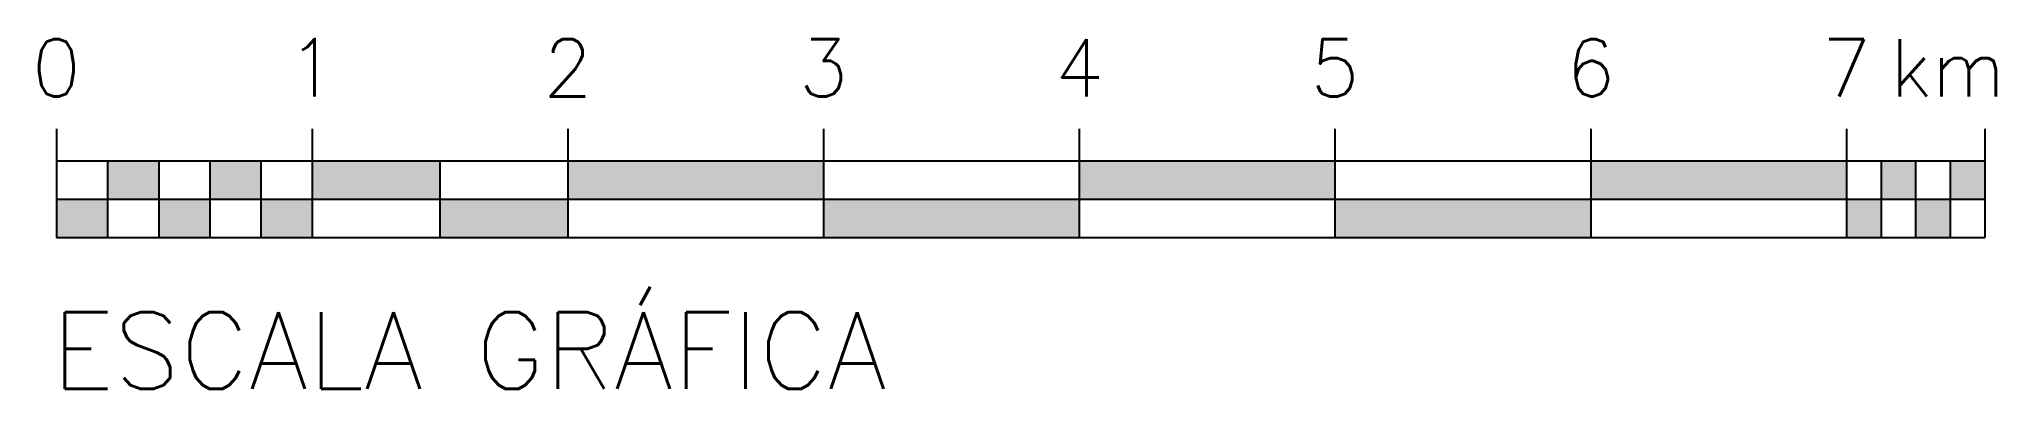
# Model space of a CAD drawing. Header units: millimetres. Extents: x 10368 to 18020, y 2672 to 4042.
import ezdxf
from ezdxf.enums import TextEntityAlignment as Align

# ---------------------------------------------------------------- set-up
doc = ezdxf.new("R2010")
doc.units = ezdxf.units.MM
doc.header["$LTSCALE"] = 0.02
doc.layers.add('1-Escalas_Gráficas', color=1, linetype='Continuous')
doc.styles.add('r60', font='romans.shx')
doc.styles.add('r80', font='romans.shx')

msp = doc.modelspace()

# ---------------------------------------------------------------- hatches: boundary and pattern name
at = {"layer": '1-Escalas_Gráficas'}
h = msp.add_hatch(color=256, dxfattribs=at)
h.paths.add_polyline_path([(10635.7, 3415.4), (10435.7, 3415.4), (10435.7, 3265.4), (10635.7, 3265.4)])
h.paths.add_polyline_path([(10835.7, 3565.4), (10635.7, 3565.4), (10635.7, 3415.4), (10835.7, 3415.4)])
h.paths.add_polyline_path([(11035.7, 3415.4), (10835.7, 3415.4), (10835.7, 3265.4), (11035.7, 3265.4)])
h.paths.add_polyline_path([(11235.7, 3565.4), (11035.7, 3565.4), (11035.7, 3415.4), (11235.7, 3415.4)])
h.paths.add_polyline_path([(11435.7, 3415.4), (11235.7, 3415.4), (11235.7, 3265.4), (11435.7, 3265.4)])
h.paths.add_polyline_path([(11935.7, 3565.4), (11435.7, 3565.4), (11435.7, 3415.4), (11935.7, 3415.4)])
h.paths.add_polyline_path([(12435.7, 3415.4), (11935.7, 3415.4), (11935.7, 3265.4), (12435.7, 3265.4)])
h.paths.add_polyline_path([(13435.7, 3565.4), (12435.7, 3565.4), (12435.7, 3415.4), (13435.7, 3415.4)])
h.paths.add_polyline_path([(14435.7, 3415.4), (13435.7, 3415.4), (13435.7, 3265.4), (14435.7, 3265.4)])
h.paths.add_polyline_path([(15435.7, 3565.4), (14435.7, 3565.4), (14435.7, 3415.4), (15435.7, 3415.4)])
h.paths.add_polyline_path([(16435.7, 3415.4), (15435.7, 3415.4), (15435.7, 3265.4), (16435.7, 3265.4)])
h.paths.add_polyline_path([(17435.7, 3565.4), (16435.7, 3565.4), (16435.7, 3415.4), (17435.7, 3415.4)])
h.paths.add_polyline_path([(17571, 3415.4), (17435.7, 3415.4), (17435.7, 3265.4), (17571, 3265.4)])
h.paths.add_polyline_path([(17706.3, 3565.4), (17571, 3565.4), (17571, 3415.4), (17706.3, 3415.4)])
h.paths.add_polyline_path([(17841.6, 3415.4), (17706.3, 3415.4), (17706.3, 3265.4), (17841.6, 3265.4)])
h.paths.add_polyline_path([(17976.8, 3565.4), (17841.6, 3565.4), (17841.6, 3415.4), (17976.8, 3415.4)])

# ---------------------------------------------------------------- linework, layer by layer
for p, q in [((10435.7, 3690.4), (10435.7, 3565.4)), ((11435.7, 3690.4), (11435.7, 3565.4)), ((12435.7, 3690.4), (12435.7, 3565.4)), ((13435.7, 3690.4), (13435.7, 3565.4)), ((14435.7, 3690.4), (14435.7, 3565.4)), ((15435.7, 3690.4), (15435.7, 3565.4)), ((15435.7, 3690.4), (15435.7, 3265.4)), ((16435.7, 3690.4), (16435.7, 3265.4)), ((16435.7, 3690.4), (16435.7, 3265.4)), ((17435.7, 3690.4), (17435.7, 3265.4)), ((17976.8, 3690.4), (17976.8, 3265.4)), ((10435.7, 3565.4), (10435.7, 3265.4)), ((10435.7, 3565.4), (17976.8, 3565.4)), ((10635.7, 3565.4), (10635.7, 3265.4)), ((10835.7, 3565.4), (10835.7, 3265.4)), ((11035.7, 3565.4), (11035.7, 3265.4)), ((11235.7, 3565.4), (11235.7, 3265.4)), ((11435.7, 3565.4), (11435.7, 3265.4)), ((11935.7, 3565.4), (11935.7, 3265.4)), ((12435.7, 3565.4), (12435.7, 3265.4)), ((13435.7, 3565.4), (13435.7, 3265.4)), ((14435.7, 3565.4), (14435.7, 3265.4)), ((17571, 3565.4), (17571, 3265.4)), ((17706.3, 3565.4), (17706.3, 3265.4)), ((17841.6, 3565.4), (17841.6, 3265.4)), ((10435.7, 3415.4), (17976.8, 3415.4)), ((10435.7, 3265.4), (17976.8, 3265.4))]:
    msp.add_line(p, q, dxfattribs=at)

# ---------------------------------------------------------------- texts
at = {"layer": '1-Escalas_Gráficas', "color": 2, "style": 'r60'}
for s, p in [('0', (10435.7, 3817.3)), ('1', (11435.7, 3817.3)), ('2', (12435.7, 3817.3)), ('3', (13435.7, 3817.3)), ('4', (14435.7, 3817.3)), ('5', (15435.7, 3817.3)), ('6', (16435.7, 3817.3)), ('7', (17435.7, 3817.3)), ('km', (17832.1, 3817.3))]:
    msp.add_text(s, height=225, dxfattribs=at).set_placement(p, align=Align.CENTER)
at = {"layer": '1-Escalas_Gráficas', "color": 2, "style": 'r80'}
msp.add_text('ESCALA GRÁFICA', height=300, dxfattribs=at).set_placement((10417.2, 2672.4))

doc.saveas('drawing.dxf')
